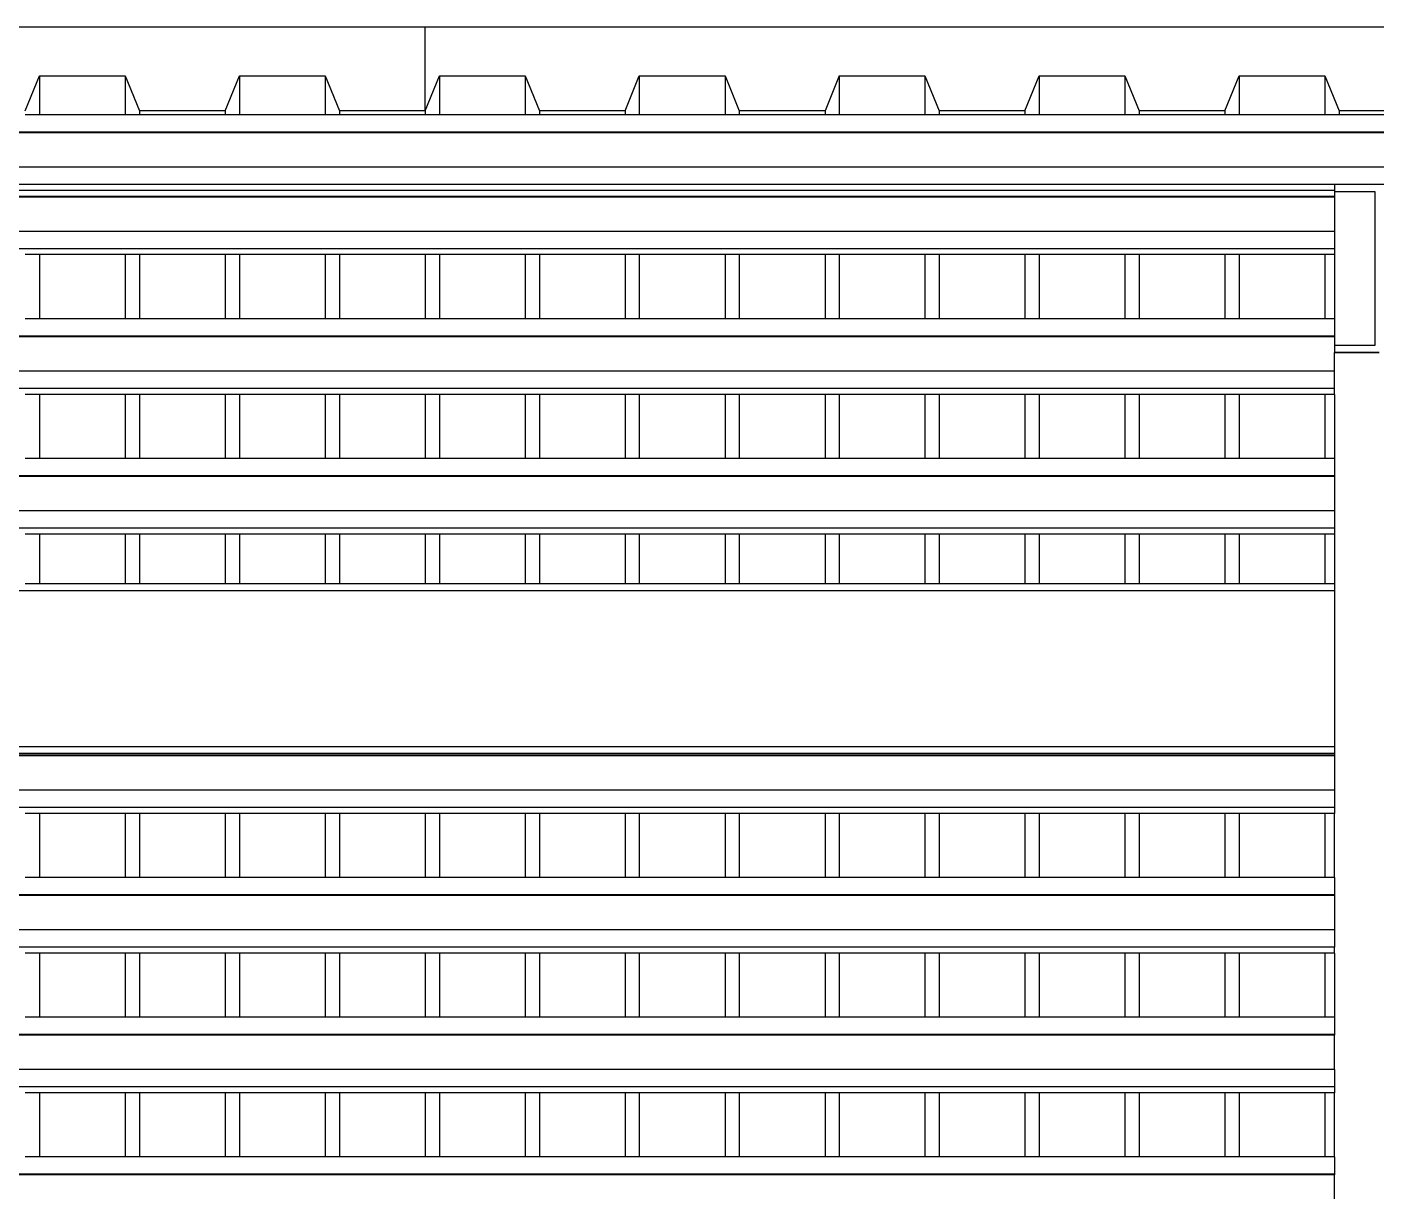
# Model space of a CAD drawing. Header units: metres. Extents: x -59 to 59, y -13 to 12.
# Drawn here: x 14.062 to 15.969, y 10.822 to 12.467 of the extents above; entities that cross this region are included whole.
import ezdxf

# ---------------------------------------------------------------- set-up
doc = ezdxf.new("R2010")
doc.units = ezdxf.units.M

msp = doc.modelspace()

# ---------------------------------------------------------------- linework, layer by layer
for p, q in [((14.6243, 12.467), (11.5177, 12.467)), ((14.6243, 12.3487), (14.6243, 12.467)), ((17.7308, 12.467), (14.6243, 12.467)), ((14.0594, 12.3487), (14.0796, 12.398)), ((14.0796, 12.398), (14.0796, 12.343)), ((14.0796, 12.398), (14.2006, 12.398)), ((14.2006, 12.398), (14.2006, 12.343)), ((14.2006, 12.398), (14.2208, 12.3487)), ((14.3418, 12.3487), (14.362, 12.398)), ((14.362, 12.398), (14.362, 12.343)), ((14.362, 12.398), (14.483, 12.398)), ((14.483, 12.398), (14.483, 12.343)), ((14.483, 12.398), (14.5032, 12.3487)), ((14.6243, 12.3487), (14.6444, 12.398)), ((14.6444, 12.398), (14.7655, 12.398)), ((14.6444, 12.398), (14.6444, 12.343)), ((14.7655, 12.398), (14.7856, 12.3487)), ((14.7655, 12.398), (14.7655, 12.343)), ((14.9067, 12.3487), (14.9268, 12.398)), ((14.9268, 12.398), (15.0479, 12.398)), ((14.9268, 12.398), (14.9268, 12.343)), ((15.0479, 12.398), (15.068, 12.3487)), ((15.0479, 12.398), (15.0479, 12.343)), ((15.2093, 12.398), (15.1891, 12.3487)), ((15.2093, 12.398), (15.2093, 12.343)), ((15.2093, 12.398), (15.3303, 12.398)), ((15.3303, 12.398), (15.3303, 12.343)), ((15.3303, 12.398), (15.3505, 12.3487)), ((15.4715, 12.3487), (15.4917, 12.398)), ((15.4917, 12.398), (15.4917, 12.343)), ((15.4917, 12.398), (15.6127, 12.398)), ((15.6127, 12.398), (15.6127, 12.343)), ((15.6127, 12.398), (15.6329, 12.3487)), ((15.7539, 12.3487), (15.7741, 12.398)), ((15.7741, 12.398), (15.7741, 12.343)), ((15.7741, 12.398), (15.8951, 12.398)), ((15.8951, 12.398), (15.8951, 12.343)), ((15.8951, 12.398), (15.9153, 12.3487)), ((14.0796, 12.343), (14.0594, 12.343)), ((14.2006, 12.343), (14.0796, 12.343)), ((14.2208, 12.343), (14.2006, 12.343)), ((14.2208, 12.3487), (14.2208, 12.343)), ((14.3418, 12.3487), (14.2208, 12.3487)), ((14.3418, 12.343), (14.2208, 12.343)), ((14.3418, 12.3487), (14.3418, 12.343)), ((14.362, 12.343), (14.3418, 12.343)), ((14.483, 12.343), (14.362, 12.343)), ((14.5032, 12.343), (14.483, 12.343)), ((14.5032, 12.3487), (14.5032, 12.343)), ((14.6243, 12.3487), (14.5032, 12.3487)), ((14.6243, 12.343), (14.5032, 12.343)), ((14.6243, 12.3487), (14.6243, 12.343)), ((14.6444, 12.343), (14.6243, 12.343)), ((14.7655, 12.343), (14.6444, 12.343)), ((14.7856, 12.343), (14.7655, 12.343)), ((14.9067, 12.3487), (14.7856, 12.3487)), ((14.7856, 12.3487), (14.7856, 12.343)), ((14.9067, 12.343), (14.7856, 12.343)), ((14.9067, 12.3487), (14.9067, 12.343)), ((14.9268, 12.343), (14.9067, 12.343)), ((15.0479, 12.343), (14.9268, 12.343)), ((15.068, 12.343), (15.0479, 12.343)), ((15.1891, 12.3487), (15.068, 12.3487)), ((15.068, 12.3487), (15.068, 12.343)), ((15.1891, 12.343), (15.068, 12.343)), ((15.1891, 12.3487), (15.1891, 12.343)), ((15.2093, 12.343), (15.1891, 12.343)), ((15.3303, 12.343), (15.2093, 12.343)), ((15.3505, 12.343), (15.3303, 12.343)), ((15.3505, 12.3487), (15.3505, 12.343)), ((15.4715, 12.3487), (15.3505, 12.3487)), ((15.4715, 12.343), (15.3505, 12.343)), ((15.4715, 12.3487), (15.4715, 12.343)), ((15.4917, 12.343), (15.4715, 12.343)), ((15.6127, 12.343), (15.4917, 12.343)), ((15.6329, 12.343), (15.6127, 12.343)), ((15.6329, 12.3487), (15.6329, 12.343)), ((15.7539, 12.3487), (15.6329, 12.3487)), ((15.7539, 12.343), (15.6329, 12.343)), ((15.7539, 12.3487), (15.7539, 12.343)), ((15.7741, 12.343), (15.7539, 12.343)), ((15.8951, 12.343), (15.7741, 12.343)), ((15.9153, 12.343), (15.8951, 12.343)), ((15.9153, 12.3487), (15.9153, 12.343)), ((16.0363, 12.3487), (15.9153, 12.3487)), ((16.0363, 12.343), (15.9153, 12.343)), ((23.4088, 12.3184), (11.2234, 12.3184)), ((23.4088, 12.3175), (11.2234, 12.3175)), ((23.4088, 12.2691), (11.2234, 12.2691)), ((15.9088, 12.2444), (12.2788, 12.2444)), ((16.0288, 12.2444), (15.9088, 12.2444)), ((15.9088, 12.2444), (15.9088, 12.2362)), ((15.9088, 12.2362), (12.2788, 12.2362)), ((15.9088, 12.2277), (12.2788, 12.2277)), ((15.9088, 12.2268), (12.2788, 12.2268)), ((15.9088, 12.2362), (15.9088, 12.2347)), ((15.9088, 12.2347), (15.9657, 12.2347)), ((15.9088, 12.2347), (15.9088, 12.2277)), ((15.9088, 12.2277), (15.9088, 12.2268)), ((15.9088, 12.2268), (15.9088, 12.1783)), ((15.9657, 12.2347), (15.9657, 12.0173)), ((15.9088, 12.1783), (12.2788, 12.1783)), ((15.9088, 12.1783), (15.9088, 12.1537)), ((15.9088, 12.1537), (12.2788, 12.1537)), ((15.9088, 12.1537), (15.9088, 12.1455)), ((14.0796, 12.1455), (14.0594, 12.1455)), ((14.0796, 12.1455), (14.0796, 12.055)), ((14.2006, 12.1455), (14.0796, 12.1455)), ((14.2006, 12.1455), (14.2006, 12.055)), ((14.2208, 12.1455), (14.2006, 12.1455)), ((14.2208, 12.1455), (14.2208, 12.055)), ((14.3418, 12.1455), (14.2208, 12.1455)), ((14.3418, 12.1455), (14.3418, 12.055)), ((14.362, 12.1455), (14.3418, 12.1455)), ((14.362, 12.1455), (14.362, 12.055)), ((14.483, 12.1455), (14.362, 12.1455)), ((14.483, 12.1455), (14.483, 12.055)), ((14.5032, 12.1455), (14.483, 12.1455)), ((14.5032, 12.1455), (14.5032, 12.055)), ((14.6243, 12.1455), (14.5032, 12.1455)), ((14.6243, 12.1455), (14.6243, 12.055)), ((14.6444, 12.1455), (14.6243, 12.1455)), ((14.6444, 12.1455), (14.6444, 12.055)), ((14.7655, 12.1455), (14.6444, 12.1455)), ((14.7655, 12.1455), (14.7655, 12.055)), ((14.7856, 12.1455), (14.7655, 12.1455)), ((14.7856, 12.1455), (14.7856, 12.055)), ((14.9067, 12.1455), (14.7856, 12.1455)), ((14.9067, 12.1455), (14.9067, 12.055)), ((14.9268, 12.1455), (14.9067, 12.1455)), ((14.9268, 12.1455), (14.9268, 12.055)), ((15.0479, 12.1455), (14.9268, 12.1455)), ((15.0479, 12.1455), (15.0479, 12.055)), ((15.068, 12.1455), (15.0479, 12.1455)), ((15.068, 12.1455), (15.068, 12.055)), ((15.1891, 12.1455), (15.068, 12.1455)), ((15.1891, 12.1455), (15.1891, 12.055)), ((15.2093, 12.1455), (15.1891, 12.1455)), ((15.2093, 12.1455), (15.2093, 12.055)), ((15.3303, 12.1455), (15.2093, 12.1455)), ((15.3303, 12.1455), (15.3303, 12.055)), ((15.3505, 12.1455), (15.3303, 12.1455)), ((15.3505, 12.1455), (15.3505, 12.055)), ((15.4715, 12.1455), (15.3505, 12.1455)), ((15.4715, 12.1455), (15.4715, 12.055)), ((15.4917, 12.1455), (15.4715, 12.1455)), ((15.4917, 12.1455), (15.4917, 12.055)), ((15.6127, 12.1455), (15.4917, 12.1455)), ((15.6127, 12.1455), (15.6127, 12.055)), ((15.6329, 12.1455), (15.6127, 12.1455)), ((15.6329, 12.1455), (15.6329, 12.055)), ((15.7539, 12.1455), (15.6329, 12.1455)), ((15.7539, 12.1455), (15.7539, 12.055)), ((15.7741, 12.1455), (15.7539, 12.1455)), ((15.7741, 12.1455), (15.7741, 12.055)), ((15.8951, 12.1455), (15.7741, 12.1455)), ((15.8951, 12.1455), (15.8951, 12.055)), ((15.9088, 12.1455), (15.8951, 12.1455)), ((15.9088, 12.1455), (15.9088, 12.055)), ((14.0796, 12.055), (14.0594, 12.055)), ((14.2006, 12.055), (14.0796, 12.055)), ((14.2208, 12.055), (14.2006, 12.055)), ((14.3418, 12.055), (14.2208, 12.055)), ((14.362, 12.055), (14.3418, 12.055)), ((14.483, 12.055), (14.362, 12.055)), ((14.5032, 12.055), (14.483, 12.055)), ((14.6243, 12.055), (14.5032, 12.055)), ((14.6444, 12.055), (14.6243, 12.055)), ((14.7655, 12.055), (14.6444, 12.055)), ((14.7856, 12.055), (14.7655, 12.055)), ((14.9067, 12.055), (14.7856, 12.055)), ((14.9268, 12.055), (14.9067, 12.055)), ((15.0479, 12.055), (14.9268, 12.055)), ((15.068, 12.055), (15.0479, 12.055)), ((15.1891, 12.055), (15.068, 12.055)), ((15.2093, 12.055), (15.1891, 12.055)), ((15.3303, 12.055), (15.2093, 12.055)), ((15.3505, 12.055), (15.3303, 12.055)), ((15.4715, 12.055), (15.3505, 12.055)), ((15.4917, 12.055), (15.4715, 12.055)), ((15.6127, 12.055), (15.4917, 12.055)), ((15.6329, 12.055), (15.6127, 12.055)), ((15.7539, 12.055), (15.6329, 12.055)), ((15.7741, 12.055), (15.7539, 12.055)), ((15.8951, 12.055), (15.7741, 12.055)), ((15.9088, 12.055), (15.8951, 12.055)), ((15.9088, 12.055), (15.9088, 12.0304)), ((15.9088, 12.0304), (12.2788, 12.0304)), ((15.9088, 12.0296), (12.2788, 12.0296)), ((15.9088, 12.0304), (15.9088, 12.0296)), ((15.9088, 12.0296), (15.9088, 12.0173)), ((15.9088, 12.0173), (15.9088, 12.0077)), ((15.9657, 12.0173), (15.9088, 12.0173)), ((15.9088, 12.0077), (15.9657, 12.0077)), ((15.9088, 12.0077), (15.9088, 12.0074)), ((15.9088, 12.0074), (15.9657, 12.0074)), ((15.9088, 11.9811), (15.9088, 12.0074)), ((15.9088, 12.0074), (15.9088, 12.0074)), ((15.9657, 12.0077), (15.9657, 12.0074)), ((15.9657, 12.0077), (15.9719, 12.0077)), ((15.9657, 12.0074), (15.9719, 12.0074)), ((15.9088, 11.9811), (12.2788, 11.9811)), ((15.9088, 11.9564), (15.9088, 11.9811)), ((15.9088, 11.9564), (12.2788, 11.9564)), ((15.9088, 11.9482), (15.9088, 11.9564)), ((14.0796, 11.9482), (14.0594, 11.9482)), ((14.0796, 11.9482), (14.0796, 11.8578)), ((14.2006, 11.9482), (14.0796, 11.9482)), ((14.2006, 11.9482), (14.2006, 11.8578)), ((14.2208, 11.9482), (14.2006, 11.9482)), ((14.2208, 11.9482), (14.2208, 11.8578)), ((14.3418, 11.9482), (14.2208, 11.9482)), ((14.3418, 11.9482), (14.3418, 11.8578)), ((14.362, 11.9482), (14.3418, 11.9482)), ((14.362, 11.9482), (14.362, 11.8578)), ((14.483, 11.9482), (14.362, 11.9482)), ((14.483, 11.9482), (14.483, 11.8578)), ((14.5032, 11.9482), (14.483, 11.9482)), ((14.5032, 11.9482), (14.5032, 11.8578)), ((14.6243, 11.9482), (14.5032, 11.9482)), ((14.6243, 11.9482), (14.6243, 11.8578)), ((14.6444, 11.9482), (14.6243, 11.9482)), ((14.6444, 11.9482), (14.6444, 11.8578)), ((14.7655, 11.9482), (14.6444, 11.9482)), ((14.7655, 11.9482), (14.7655, 11.8578)), ((14.7856, 11.9482), (14.7655, 11.9482)), ((14.7856, 11.9482), (14.7856, 11.8578)), ((14.9067, 11.9482), (14.7856, 11.9482)), ((14.9067, 11.9482), (14.9067, 11.8578)), ((14.9268, 11.9482), (14.9067, 11.9482)), ((14.9268, 11.9482), (14.9268, 11.8578)), ((15.0479, 11.9482), (14.9268, 11.9482)), ((15.0479, 11.9482), (15.0479, 11.8578)), ((15.068, 11.9482), (15.0479, 11.9482)), ((15.068, 11.9482), (15.068, 11.8578)), ((15.1891, 11.9482), (15.068, 11.9482)), ((15.1891, 11.9482), (15.1891, 11.8578)), ((15.2093, 11.9482), (15.1891, 11.9482)), ((15.2093, 11.9482), (15.2093, 11.8578)), ((15.3303, 11.9482), (15.2093, 11.9482)), ((15.3303, 11.9482), (15.3303, 11.8578)), ((15.3505, 11.9482), (15.3303, 11.9482)), ((15.3505, 11.9482), (15.3505, 11.8578)), ((15.4715, 11.9482), (15.3505, 11.9482)), ((15.4715, 11.9482), (15.4715, 11.8578)), ((15.4917, 11.9482), (15.4715, 11.9482)), ((15.4917, 11.9482), (15.4917, 11.8578)), ((15.6127, 11.9482), (15.4917, 11.9482)), ((15.6127, 11.9482), (15.6127, 11.8578)), ((15.6329, 11.9482), (15.6127, 11.9482)), ((15.6329, 11.9482), (15.6329, 11.8578)), ((15.7539, 11.9482), (15.6329, 11.9482)), ((15.7539, 11.9482), (15.7539, 11.8578)), ((15.7741, 11.9482), (15.7539, 11.9482)), ((15.7741, 11.9482), (15.7741, 11.8578)), ((15.8951, 11.9482), (15.7741, 11.9482)), ((15.8951, 11.9482), (15.8951, 11.8578)), ((15.9088, 11.9482), (15.8951, 11.9482)), ((15.9088, 11.9482), (15.9088, 11.8578)), ((14.0796, 11.8578), (14.0594, 11.8578)), ((14.2006, 11.8578), (14.0796, 11.8578)), ((14.2208, 11.8578), (14.2006, 11.8578)), ((14.3418, 11.8578), (14.2208, 11.8578)), ((14.362, 11.8578), (14.3418, 11.8578)), ((14.483, 11.8578), (14.362, 11.8578)), ((14.5032, 11.8578), (14.483, 11.8578)), ((14.6243, 11.8578), (14.5032, 11.8578)), ((14.6444, 11.8578), (14.6243, 11.8578)), ((14.7655, 11.8578), (14.6444, 11.8578)), ((14.7856, 11.8578), (14.7655, 11.8578)), ((14.9067, 11.8578), (14.7856, 11.8578)), ((14.9268, 11.8578), (14.9067, 11.8578)), ((15.0479, 11.8578), (14.9268, 11.8578)), ((15.068, 11.8578), (15.0479, 11.8578)), ((15.1891, 11.8578), (15.068, 11.8578)), ((15.2093, 11.8578), (15.1891, 11.8578)), ((15.3303, 11.8578), (15.2093, 11.8578)), ((15.3505, 11.8578), (15.3303, 11.8578)), ((15.4715, 11.8578), (15.3505, 11.8578)), ((15.4917, 11.8578), (15.4715, 11.8578)), ((15.6127, 11.8578), (15.4917, 11.8578)), ((15.6329, 11.8578), (15.6127, 11.8578)), ((15.7539, 11.8578), (15.6329, 11.8578)), ((15.7741, 11.8578), (15.7539, 11.8578)), ((15.8951, 11.8578), (15.7741, 11.8578)), ((15.9088, 11.8578), (15.8951, 11.8578)), ((15.9088, 11.8578), (15.9088, 11.8331)), ((15.9088, 11.8331), (12.2788, 11.8331)), ((15.9088, 11.8323), (12.2788, 11.8323)), ((15.9088, 11.8331), (15.9088, 11.8323)), ((15.9088, 11.8323), (15.9088, 11.7838)), ((15.9088, 11.7838), (12.2788, 11.7838)), ((15.9088, 11.7838), (15.9088, 11.7591)), ((15.9088, 11.7591), (12.2788, 11.7591)), ((14.0796, 11.7509), (14.0594, 11.7509)), ((14.0796, 11.7509), (14.0796, 11.6812)), ((14.2006, 11.7509), (14.0796, 11.7509)), ((14.2006, 11.7509), (14.2006, 11.6812)), ((14.2208, 11.7509), (14.2006, 11.7509)), ((14.2208, 11.7509), (14.2208, 11.6812)), ((14.3418, 11.7509), (14.2208, 11.7509)), ((14.3418, 11.7509), (14.3418, 11.6812)), ((14.362, 11.7509), (14.3418, 11.7509)), ((14.362, 11.7509), (14.362, 11.6812)), ((14.483, 11.7509), (14.362, 11.7509)), ((14.483, 11.7509), (14.483, 11.6812)), ((14.5032, 11.7509), (14.483, 11.7509)), ((14.5032, 11.7509), (14.5032, 11.6812)), ((14.6243, 11.7509), (14.5032, 11.7509)), ((14.6243, 11.7509), (14.6243, 11.6812)), ((14.6444, 11.7509), (14.6243, 11.7509)), ((14.6444, 11.7509), (14.6444, 11.6812)), ((14.7655, 11.7509), (14.6444, 11.7509)), ((14.7655, 11.7509), (14.7655, 11.6812)), ((14.7856, 11.7509), (14.7655, 11.7509)), ((14.7856, 11.7509), (14.7856, 11.6812)), ((14.9067, 11.7509), (14.7856, 11.7509)), ((14.9067, 11.7509), (14.9067, 11.6812)), ((14.9268, 11.7509), (14.9067, 11.7509)), ((14.9268, 11.7509), (14.9268, 11.6812)), ((15.0479, 11.7509), (14.9268, 11.7509)), ((15.0479, 11.7509), (15.0479, 11.6812)), ((15.068, 11.7509), (15.0479, 11.7509)), ((15.068, 11.7509), (15.068, 11.6812)), ((15.1891, 11.7509), (15.068, 11.7509)), ((15.1891, 11.7509), (15.1891, 11.6812)), ((15.2093, 11.7509), (15.1891, 11.7509)), ((15.2093, 11.7509), (15.2093, 11.6812)), ((15.3303, 11.7509), (15.2093, 11.7509)), ((15.3303, 11.7509), (15.3303, 11.6812)), ((15.3505, 11.7509), (15.3303, 11.7509)), ((15.3505, 11.7509), (15.3505, 11.6812)), ((15.4715, 11.7509), (15.3505, 11.7509)), ((15.4715, 11.7509), (15.4715, 11.6812)), ((15.4917, 11.7509), (15.4715, 11.7509)), ((15.4917, 11.7509), (15.4917, 11.6812)), ((15.6127, 11.7509), (15.4917, 11.7509)), ((15.6127, 11.7509), (15.6127, 11.6812)), ((15.6329, 11.7509), (15.6127, 11.7509)), ((15.6329, 11.7509), (15.6329, 11.6812)), ((15.7539, 11.7509), (15.6329, 11.7509)), ((15.7539, 11.7509), (15.7539, 11.6812)), ((15.7741, 11.7509), (15.7539, 11.7509)), ((15.7741, 11.7509), (15.7741, 11.6812)), ((15.8951, 11.7509), (15.7741, 11.7509)), ((15.8951, 11.7509), (15.8951, 11.6812)), ((15.9088, 11.7509), (15.8951, 11.7509)), ((15.9088, 11.7591), (15.9088, 11.7509)), ((15.9088, 11.7509), (15.9088, 11.6812)), ((12.2788, 11.6714), (15.9088, 11.6714)), ((14.0594, 11.6812), (14.0796, 11.6812)), ((14.0796, 11.6812), (14.2006, 11.6812)), ((14.2006, 11.6812), (14.2208, 11.6812)), ((14.2208, 11.6812), (14.3418, 11.6812)), ((14.3418, 11.6812), (14.362, 11.6812)), ((14.362, 11.6812), (14.483, 11.6812)), ((14.483, 11.6812), (14.5032, 11.6812)), ((14.5032, 11.6812), (14.6243, 11.6812)), ((14.6243, 11.6812), (14.6444, 11.6812)), ((14.6444, 11.6812), (14.7655, 11.6812)), ((14.7655, 11.6812), (14.7856, 11.6812)), ((14.7856, 11.6812), (14.9067, 11.6812)), ((14.9067, 11.6812), (14.9268, 11.6812)), ((14.9268, 11.6812), (15.0479, 11.6812)), ((15.0479, 11.6812), (15.068, 11.6812)), ((15.068, 11.6812), (15.1891, 11.6812)), ((15.1891, 11.6812), (15.2093, 11.6812)), ((15.2093, 11.6812), (15.3303, 11.6812)), ((15.3303, 11.6812), (15.3505, 11.6812)), ((15.3505, 11.6812), (15.4715, 11.6812)), ((15.4715, 11.6812), (15.4917, 11.6812)), ((15.4917, 11.6812), (15.6127, 11.6812)), ((15.6127, 11.6812), (15.6329, 11.6812)), ((15.6329, 11.6812), (15.7539, 11.6812)), ((15.7539, 11.6812), (15.7741, 11.6812)), ((15.7741, 11.6812), (15.8951, 11.6812)), ((15.8951, 11.6812), (15.9088, 11.6812)), ((15.9088, 11.6812), (15.9088, 11.6714)), ((15.9088, 11.6714), (15.9088, 11.451)), ((12.2788, 11.451), (15.9088, 11.451)), ((15.9088, 11.451), (15.9088, 11.4412)), ((12.2788, 11.4412), (15.9088, 11.4412)), ((15.9088, 11.4385), (12.2788, 11.4385)), ((15.9088, 11.4377), (12.2788, 11.4377)), ((15.9088, 11.4412), (15.9088, 11.4385)), ((15.9088, 11.4385), (15.9088, 11.4377)), ((15.9088, 11.4377), (15.9088, 11.3892)), ((15.9088, 11.3892), (12.2788, 11.3892)), ((15.9088, 11.3892), (15.9088, 11.3646)), ((15.9088, 11.3646), (12.2788, 11.3646)), ((14.0796, 11.3563), (14.0594, 11.3563)), ((14.0796, 11.3563), (14.0796, 11.2659)), ((14.2006, 11.3563), (14.0796, 11.3563)), ((14.2006, 11.3563), (14.2006, 11.2659)), ((14.2208, 11.3563), (14.2006, 11.3563)), ((14.2208, 11.3563), (14.2208, 11.2659)), ((14.3418, 11.3563), (14.2208, 11.3563)), ((14.3418, 11.3563), (14.3418, 11.2659)), ((14.362, 11.3563), (14.3418, 11.3563)), ((14.362, 11.3563), (14.362, 11.2659)), ((14.483, 11.3563), (14.362, 11.3563)), ((14.483, 11.3563), (14.483, 11.2659)), ((14.5032, 11.3563), (14.483, 11.3563)), ((14.5032, 11.3563), (14.5032, 11.2659)), ((14.6243, 11.3563), (14.5032, 11.3563)), ((14.6243, 11.3563), (14.6243, 11.2659)), ((14.6444, 11.3563), (14.6243, 11.3563)), ((14.6444, 11.3563), (14.6444, 11.2659)), ((14.7655, 11.3563), (14.6444, 11.3563)), ((14.7655, 11.3563), (14.7655, 11.2659)), ((14.7856, 11.3563), (14.7655, 11.3563)), ((14.7856, 11.3563), (14.7856, 11.2659)), ((14.9067, 11.3563), (14.7856, 11.3563)), ((14.9067, 11.3563), (14.9067, 11.2659)), ((14.9268, 11.3563), (14.9067, 11.3563)), ((14.9268, 11.3563), (14.9268, 11.2659)), ((15.0479, 11.3563), (14.9268, 11.3563)), ((15.0479, 11.3563), (15.0479, 11.2659)), ((15.068, 11.3563), (15.0479, 11.3563)), ((15.068, 11.3563), (15.068, 11.2659)), ((15.1891, 11.3563), (15.068, 11.3563)), ((15.1891, 11.3563), (15.1891, 11.2659)), ((15.2093, 11.3563), (15.1891, 11.3563)), ((15.2093, 11.3563), (15.2093, 11.2659)), ((15.3303, 11.3563), (15.2093, 11.3563)), ((15.3303, 11.3563), (15.3303, 11.2659)), ((15.3505, 11.3563), (15.3303, 11.3563)), ((15.3505, 11.3563), (15.3505, 11.2659)), ((15.4715, 11.3563), (15.3505, 11.3563)), ((15.4715, 11.3563), (15.4715, 11.2659)), ((15.4917, 11.3563), (15.4715, 11.3563)), ((15.4917, 11.3563), (15.4917, 11.2659)), ((15.6127, 11.3563), (15.4917, 11.3563)), ((15.6127, 11.3563), (15.6127, 11.2659)), ((15.6329, 11.3563), (15.6127, 11.3563)), ((15.6329, 11.3563), (15.6329, 11.2659)), ((15.7539, 11.3563), (15.6329, 11.3563)), ((15.7539, 11.3563), (15.7539, 11.2659)), ((15.7741, 11.3563), (15.7539, 11.3563)), ((15.7741, 11.3563), (15.7741, 11.2659)), ((15.8951, 11.3563), (15.7741, 11.3563)), ((15.8951, 11.3563), (15.8951, 11.2659)), ((15.9088, 11.3563), (15.8951, 11.3563)), ((15.9088, 11.3646), (15.9088, 11.3563)), ((15.9088, 11.2659), (15.9088, 11.3563)), ((14.0796, 11.2659), (14.0594, 11.2659)), ((14.2006, 11.2659), (14.0796, 11.2659)), ((14.2208, 11.2659), (14.2006, 11.2659)), ((14.3418, 11.2659), (14.2208, 11.2659)), ((14.362, 11.2659), (14.3418, 11.2659)), ((14.483, 11.2659), (14.362, 11.2659)), ((14.5032, 11.2659), (14.483, 11.2659)), ((14.6243, 11.2659), (14.5032, 11.2659)), ((14.6444, 11.2659), (14.6243, 11.2659)), ((14.7655, 11.2659), (14.6444, 11.2659)), ((14.7856, 11.2659), (14.7655, 11.2659)), ((14.9067, 11.2659), (14.7856, 11.2659)), ((14.9268, 11.2659), (14.9067, 11.2659)), ((15.0479, 11.2659), (14.9268, 11.2659)), ((15.068, 11.2659), (15.0479, 11.2659)), ((15.1891, 11.2659), (15.068, 11.2659)), ((15.2093, 11.2659), (15.1891, 11.2659)), ((15.3303, 11.2659), (15.2093, 11.2659)), ((15.3505, 11.2659), (15.3303, 11.2659)), ((15.4715, 11.2659), (15.3505, 11.2659)), ((15.4917, 11.2659), (15.4715, 11.2659)), ((15.6127, 11.2659), (15.4917, 11.2659)), ((15.6329, 11.2659), (15.6127, 11.2659)), ((15.7539, 11.2659), (15.6329, 11.2659)), ((15.7741, 11.2659), (15.7539, 11.2659)), ((15.8951, 11.2659), (15.7741, 11.2659)), ((15.9088, 11.2659), (15.8951, 11.2659)), ((15.9088, 11.2659), (15.9088, 11.2413)), ((15.9088, 11.2413), (12.2788, 11.2413)), ((15.9088, 11.2404), (12.2788, 11.2404)), ((15.9088, 11.2413), (15.9088, 11.2404)), ((15.9088, 11.2404), (15.9088, 11.1919)), ((15.9088, 11.1919), (12.2788, 11.1919)), ((15.9088, 11.1919), (15.9088, 11.1673)), ((15.9088, 11.1673), (12.2788, 11.1673)), ((14.0796, 11.1591), (14.0594, 11.1591)), ((14.0796, 11.1591), (14.0796, 11.0686)), ((14.2006, 11.1591), (14.0796, 11.1591)), ((14.2006, 11.1591), (14.2006, 11.0686)), ((14.2208, 11.1591), (14.2006, 11.1591)), ((14.2208, 11.1591), (14.2208, 11.0686)), ((14.3418, 11.1591), (14.2208, 11.1591)), ((14.3418, 11.1591), (14.3418, 11.0686)), ((14.362, 11.1591), (14.3418, 11.1591)), ((14.362, 11.1591), (14.362, 11.0686)), ((14.483, 11.1591), (14.362, 11.1591)), ((14.483, 11.1591), (14.483, 11.0686)), ((14.5032, 11.1591), (14.483, 11.1591)), ((14.5032, 11.1591), (14.5032, 11.0686)), ((14.6243, 11.1591), (14.5032, 11.1591)), ((14.6243, 11.1591), (14.6243, 11.0686)), ((14.6444, 11.1591), (14.6243, 11.1591)), ((14.6444, 11.1591), (14.6444, 11.0686)), ((14.7655, 11.1591), (14.6444, 11.1591)), ((14.7655, 11.1591), (14.7655, 11.0686)), ((14.7856, 11.1591), (14.7655, 11.1591)), ((14.7856, 11.1591), (14.7856, 11.0686)), ((14.9067, 11.1591), (14.7856, 11.1591)), ((14.9067, 11.1591), (14.9067, 11.0686)), ((14.9268, 11.1591), (14.9067, 11.1591)), ((14.9268, 11.1591), (14.9268, 11.0686)), ((15.0479, 11.1591), (14.9268, 11.1591)), ((15.0479, 11.1591), (15.0479, 11.0686)), ((15.068, 11.1591), (15.0479, 11.1591)), ((15.068, 11.1591), (15.068, 11.0686)), ((15.1891, 11.1591), (15.068, 11.1591)), ((15.1891, 11.1591), (15.1891, 11.0686)), ((15.2093, 11.1591), (15.1891, 11.1591)), ((15.2093, 11.1591), (15.2093, 11.0686)), ((15.3303, 11.1591), (15.2093, 11.1591)), ((15.3303, 11.1591), (15.3303, 11.0686)), ((15.3505, 11.1591), (15.3303, 11.1591)), ((15.3505, 11.1591), (15.3505, 11.0686)), ((15.4715, 11.1591), (15.3505, 11.1591)), ((15.4715, 11.1591), (15.4715, 11.0686)), ((15.4917, 11.1591), (15.4715, 11.1591)), ((15.4917, 11.1591), (15.4917, 11.0686)), ((15.6127, 11.1591), (15.4917, 11.1591)), ((15.6127, 11.1591), (15.6127, 11.0686)), ((15.6329, 11.1591), (15.6127, 11.1591)), ((15.6329, 11.1591), (15.6329, 11.0686)), ((15.7539, 11.1591), (15.6329, 11.1591)), ((15.7539, 11.1591), (15.7539, 11.0686)), ((15.7741, 11.1591), (15.7539, 11.1591)), ((15.7741, 11.1591), (15.7741, 11.0686)), ((15.8951, 11.1591), (15.7741, 11.1591)), ((15.8951, 11.1591), (15.8951, 11.0686)), ((15.9088, 11.1591), (15.8951, 11.1591)), ((15.9088, 11.1591), (15.9088, 11.1673)), ((15.9088, 11.1591), (15.9088, 11.0686)), ((14.0796, 11.0686), (14.0594, 11.0686)), ((14.2006, 11.0686), (14.0796, 11.0686)), ((14.2208, 11.0686), (14.2006, 11.0686)), ((14.3418, 11.0686), (14.2208, 11.0686)), ((14.362, 11.0686), (14.3418, 11.0686)), ((14.483, 11.0686), (14.362, 11.0686)), ((14.5032, 11.0686), (14.483, 11.0686)), ((14.6243, 11.0686), (14.5032, 11.0686)), ((14.6444, 11.0686), (14.6243, 11.0686)), ((14.7655, 11.0686), (14.6444, 11.0686)), ((14.7856, 11.0686), (14.7655, 11.0686)), ((14.9067, 11.0686), (14.7856, 11.0686)), ((14.9268, 11.0686), (14.9067, 11.0686)), ((15.0479, 11.0686), (14.9268, 11.0686)), ((15.068, 11.0686), (15.0479, 11.0686)), ((15.1891, 11.0686), (15.068, 11.0686)), ((15.2093, 11.0686), (15.1891, 11.0686)), ((15.3303, 11.0686), (15.2093, 11.0686)), ((15.3505, 11.0686), (15.3303, 11.0686)), ((15.4715, 11.0686), (15.3505, 11.0686)), ((15.4917, 11.0686), (15.4715, 11.0686)), ((15.6127, 11.0686), (15.4917, 11.0686)), ((15.6329, 11.0686), (15.6127, 11.0686)), ((15.7539, 11.0686), (15.6329, 11.0686)), ((15.7741, 11.0686), (15.7539, 11.0686)), ((15.8951, 11.0686), (15.7741, 11.0686)), ((15.9088, 11.0686), (15.8951, 11.0686)), ((15.9088, 11.0686), (15.9088, 11.044)), ((15.9088, 11.044), (12.2788, 11.044)), ((15.9088, 11.0432), (12.2788, 11.0432)), ((15.9088, 11.044), (15.9088, 11.0432)), ((15.9088, 10.9947), (15.9088, 11.0432)), ((15.9088, 10.9947), (12.2788, 10.9947)), ((15.9088, 10.9947), (15.9088, 10.97)), ((15.9088, 10.97), (12.2788, 10.97)), ((15.9088, 10.97), (15.9088, 10.9618)), ((14.0796, 10.9618), (14.0594, 10.9618)), ((14.0796, 10.9618), (14.0796, 10.8714)), ((14.2006, 10.9618), (14.0796, 10.9618)), ((14.2006, 10.9618), (14.2006, 10.8714)), ((14.2208, 10.9618), (14.2006, 10.9618)), ((14.2208, 10.9618), (14.2208, 10.8714)), ((14.3418, 10.9618), (14.2208, 10.9618)), ((14.3418, 10.9618), (14.3418, 10.8714)), ((14.362, 10.9618), (14.3418, 10.9618)), ((14.362, 10.9618), (14.362, 10.8714)), ((14.483, 10.9618), (14.362, 10.9618)), ((14.483, 10.9618), (14.483, 10.8714)), ((14.5032, 10.9618), (14.483, 10.9618)), ((14.5032, 10.9618), (14.5032, 10.8714)), ((14.6243, 10.9618), (14.5032, 10.9618)), ((14.6243, 10.9618), (14.6243, 10.8714)), ((14.6444, 10.9618), (14.6243, 10.9618)), ((14.6444, 10.9618), (14.6444, 10.8714)), ((14.7655, 10.9618), (14.6444, 10.9618)), ((14.7655, 10.9618), (14.7655, 10.8714)), ((14.7856, 10.9618), (14.7655, 10.9618)), ((14.7856, 10.9618), (14.7856, 10.8714)), ((14.9067, 10.9618), (14.7856, 10.9618)), ((14.9067, 10.9618), (14.9067, 10.8714)), ((14.9268, 10.9618), (14.9067, 10.9618)), ((14.9268, 10.9618), (14.9268, 10.8714)), ((15.0479, 10.9618), (14.9268, 10.9618)), ((15.0479, 10.9618), (15.0479, 10.8714)), ((15.068, 10.9618), (15.0479, 10.9618)), ((15.068, 10.9618), (15.068, 10.8714)), ((15.1891, 10.9618), (15.068, 10.9618)), ((15.1891, 10.9618), (15.1891, 10.8714)), ((15.2093, 10.9618), (15.1891, 10.9618)), ((15.2093, 10.9618), (15.2093, 10.8714)), ((15.3303, 10.9618), (15.2093, 10.9618)), ((15.3303, 10.9618), (15.3303, 10.8714)), ((15.3505, 10.9618), (15.3303, 10.9618)), ((15.3505, 10.9618), (15.3505, 10.8714)), ((15.4715, 10.9618), (15.3505, 10.9618)), ((15.4715, 10.9618), (15.4715, 10.8714)), ((15.4917, 10.9618), (15.4715, 10.9618)), ((15.4917, 10.9618), (15.4917, 10.8714)), ((15.6127, 10.9618), (15.4917, 10.9618)), ((15.6127, 10.9618), (15.6127, 10.8714)), ((15.6329, 10.9618), (15.6127, 10.9618)), ((15.6329, 10.9618), (15.6329, 10.8714)), ((15.7539, 10.9618), (15.6329, 10.9618)), ((15.7539, 10.9618), (15.7539, 10.8714)), ((15.7741, 10.9618), (15.7539, 10.9618)), ((15.7741, 10.9618), (15.7741, 10.8714)), ((15.8951, 10.9618), (15.7741, 10.9618)), ((15.8951, 10.9618), (15.8951, 10.8714)), ((15.9088, 10.9618), (15.8951, 10.9618)), ((15.9088, 10.8714), (15.9088, 10.9618)), ((14.0796, 10.8714), (14.0594, 10.8714)), ((14.2006, 10.8714), (14.0796, 10.8714)), ((14.2208, 10.8714), (14.2006, 10.8714)), ((14.3418, 10.8714), (14.2208, 10.8714)), ((14.362, 10.8714), (14.3418, 10.8714)), ((14.483, 10.8714), (14.362, 10.8714)), ((14.5032, 10.8714), (14.483, 10.8714)), ((14.6243, 10.8714), (14.5032, 10.8714)), ((14.6444, 10.8714), (14.6243, 10.8714)), ((14.7655, 10.8714), (14.6444, 10.8714)), ((14.7856, 10.8714), (14.7655, 10.8714)), ((14.9067, 10.8714), (14.7856, 10.8714)), ((14.9268, 10.8714), (14.9067, 10.8714)), ((15.0479, 10.8714), (14.9268, 10.8714)), ((15.068, 10.8714), (15.0479, 10.8714)), ((15.1891, 10.8714), (15.068, 10.8714)), ((15.2093, 10.8714), (15.1891, 10.8714)), ((15.3303, 10.8714), (15.2093, 10.8714)), ((15.3505, 10.8714), (15.3303, 10.8714)), ((15.4715, 10.8714), (15.3505, 10.8714)), ((15.4917, 10.8714), (15.4715, 10.8714)), ((15.6127, 10.8714), (15.4917, 10.8714)), ((15.6329, 10.8714), (15.6127, 10.8714)), ((15.7539, 10.8714), (15.6329, 10.8714)), ((15.7741, 10.8714), (15.7539, 10.8714)), ((15.8951, 10.8714), (15.7741, 10.8714)), ((15.9088, 10.8714), (15.8951, 10.8714)), ((15.9088, 10.8714), (15.9088, 10.8467)), ((15.9088, 10.8467), (12.2788, 10.8467)), ((15.9088, 10.8459), (12.2788, 10.8459)), ((15.9088, 10.8467), (15.9088, 10.8459)), ((15.9088, 10.7974), (15.9088, 10.8459))]:
    msp.add_line(p, q)

doc.saveas('drawing.dxf')
